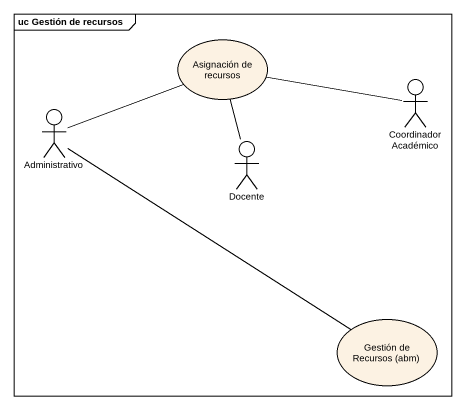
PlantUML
@startuml
mainframe uc Gestión de recursos
usecase "Asignación de recursos" as Asignación_de_recursos
actor "Coordinador Académico" as Coordinador_Académico
actor Administrativo
actor Docente
usecase "Gestión de Recursos (abm)" as Gestión_de_Recursos_abm
Asignación_de_recursos -right- Coordinador_Académico
Asignación_de_recursos -left- Administrativo
Docente -up- Asignación_de_recursos
Gestión_de_Recursos_abm -up- Administrativo
@enduml
